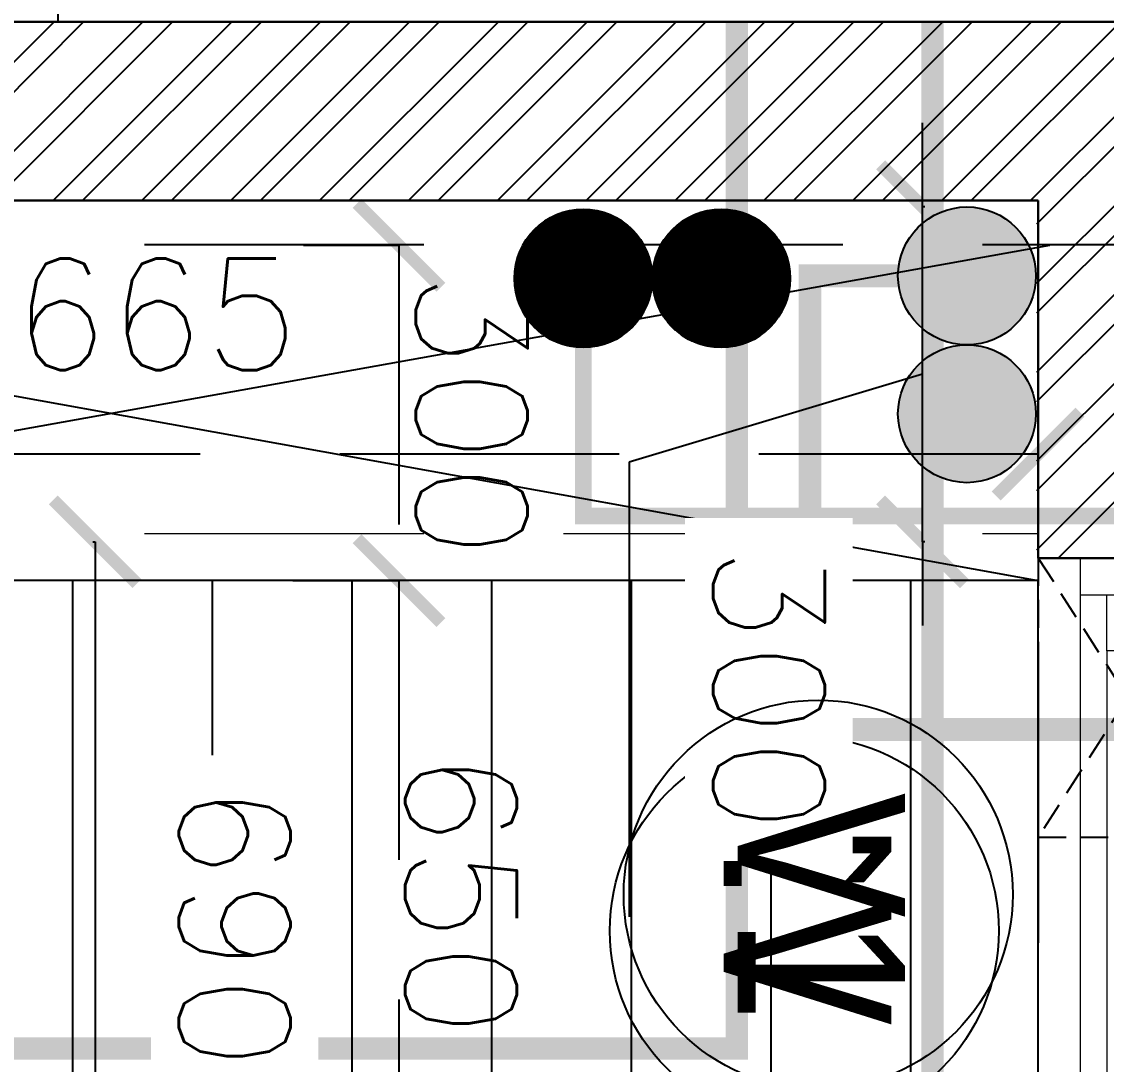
# Model space of a CAD drawing. Header units: millimetres. Extents: x -414464 to 1686, y -90036 to 108605.
# Drawn here: x -111660 to -110689, y -86618 to -85684 of the extents above; entities that cross this region are included whole.
import ezdxf
from ezdxf.enums import TextEntityAlignment as Align
from ezdxf.lldxf.tags import DXFTag

# ---------------------------------------------------------------- set-up
doc = ezdxf.new("R2010")
doc.units = ezdxf.units.MM
doc.header["$LTSCALE"] = 1000
doc.header["$MEASUREMENT"] = 0
for name, pattern in [('$1$AUDIT_D_120904163729-0', [0]), ('$36$HIDDEN', [0.375, 0.25, -0.125]), ('3BHK-A$1$AUDIT_D_120904163729-0', [0]), ('3BHK-A$1$DASHED', [0.75, 0.5, -0.25]), ('3BHK-A$1$HIDDEN', [0.375, 0.25, -0.125]), ('3BHK-A$1$PHANTOM2', [1.25, 0.625, -0.125, 0.125, -0.125, 0.125, -0.125]), ('AUDIT_D_120904163729-0', [0]), ('T8(T9 IS SIMILAR) - DIMENSION & TEXTING$1$AUDIT_D_120904163729-0', [0]), ('T8(T9 IS SIMILAR) - DIMENSION & TEXTING$1$HIDDEN', [0.375, 0.25, -0.125]), ('T8(T9 IS SIMILAR) - DIMENSION & TEXTING$1$T8 - TYPICAL FLOOR CORE$0$( Hidden )', [0.375, 0.25, -0.125]), ('T8(T9 IS SIMILAR)$1$$0$HIDDEN', [0.375, 0.25, -0.125]), ('T8(T9 IS SIMILAR)$1$HIDDEN', [0.375, 0.25, -0.125])]:
    doc.linetypes.add(name, pattern=pattern)
doc.layers.get('0').update_dxf_attribs({"linetype": 'AUDIT_D_120904163729-0'})
for name, color, linetype in [('$0$A-HATCH -160', 251, '$1$AUDIT_D_120904163729-0'), ('$21$A-DIMENSIONS', 2, '$36$HIDDEN'), ('3BHK-A$1$A-HATCH -160', 251, '3BHK-A$1$AUDIT_D_120904163729-0'), ('3BHK-A$1$A-INDOOR UNIT', 30, 'Continuous'), ('3BHK-A$1$a-window-no', 125, 'Continuous'), ('3BHK-A$1$CUT-OUT', 49, 'Continuous'), ('3BHK-A$1$ELE 1', 1, 'Continuous'), ('a-rcc', 3, 'Continuous'), ('T8(T9 IS SIMILAR) - DIMENSION & TEXTING$1$A-DIMENSIONS', 2, 'T8(T9 IS SIMILAR) - DIMENSION & TEXTING$1$HIDDEN'), ('T8(T9 IS SIMILAR) - DIMENSION & TEXTING$1$A-PLUMBING', 7, 'T8(T9 IS SIMILAR) - DIMENSION & TEXTING$1$AUDIT_D_120904163729-0'), ('T8(T9 IS SIMILAR) - DIMENSION & TEXTING$1$a-window-no', 125, 'Continuous'), ('T8(T9 IS SIMILAR) - DIMENSION & TEXTING$1$U-TI-TEXT', 7, 'Continuous'), ('T8(T9 IS SIMILAR) - DIMENSION & TEXTING$1$U-TI-WS', 5, 'Continuous'), ('T8(T9 IS SIMILAR)$1$$6$a-beam 2', 50, 'Continuous'), ('T8(T9 IS SIMILAR)$1$S-BEAM', 20, 'T8(T9 IS SIMILAR)$1$$0$HIDDEN')]:
    doc.layers.add(name, color=color, linetype=linetype)
for name, color, linetype, lineweight in [('3BHK-A$1$A-AC DRAIN PIPE', 94, 'Continuous', 18), ('3BHK-A$1$A-AC PIPE', 151, 'Continuous', 20), ('3BHK-A$1$A-WALL- 160', 6, 'Continuous', 30), ('3BHK-A$1$Ventilator', 5, 'Continuous', 0), ('T8(T9 IS SIMILAR) - DIMENSION & TEXTING$1$U-TI-WS-HOT', 1, 'T8(T9 IS SIMILAR) - DIMENSION & TEXTING$1$DASHDOT', 30), ('T8(T9 IS SIMILAR)$1$D&W', 8, 'Continuous', 25), ('T8(T9 IS SIMILAR)$1$SCPL BEAM', 191, 'T8(T9 IS SIMILAR)$1$$0$HIDDEN', 13)]:
    doc.layers.add(name, color=color, linetype=linetype, lineweight=lineweight)
doc.styles.add('3BHK-A$1$LODHA STANDERD', font='sanss___.ttf')
doc.styles.add('T8(T9 IS SIMILAR) - DIMENSION & TEXTING$1$LODHA STANDERD', font='sanss___.ttf')
doc.styles.add('T8(T9 IS SIMILAR) - DIMENSION & TEXTING$1$Romans 1', font='romans.shx', dxfattribs={"height": 100})
tags = doc.linetypes.add('T8(T9 IS SIMILAR) - DIMENSION & TEXTING$1$DASHDOT', pattern=[1, 0.5, -0.25, 0, -0.25]).pattern_tags.tags
tags[10:11] = [DXFTag(74, 4), DXFTag(75, 0), DXFTag(340, '0'), DXFTag(46, 1.0), DXFTag(50, 0.0), DXFTag(44, 0.0), DXFTag(45, 0.0)]
tags[8:9] = [DXFTag(74, 4), DXFTag(75, 0), DXFTag(340, '0'), DXFTag(46, 1.0), DXFTag(50, 0.0), DXFTag(44, 0.0), DXFTag(45, 0.0)]
tags[6:7] = [DXFTag(74, 4), DXFTag(75, 0), DXFTag(340, '0'), DXFTag(46, 1.0), DXFTag(50, 0.0), DXFTag(44, 0.0), DXFTag(45, 0.0)]
tags[4:5] = [DXFTag(74, 4), DXFTag(75, 0), DXFTag(340, '0'), DXFTag(46, 1.0), DXFTag(50, 0.0), DXFTag(44, 0.0), DXFTag(45, 0.0)]
doc.dimstyles.new('T8(T9 IS SIMILAR) - DIMENSION & TEXTING$1$ALPINE S', dxfattribs={"dimscale": 0, "dimtxt": 100, "dimasz": 75, "dimexe": 0, "dimexo": 0, "dimgap": 75, "dimtad": 1, "dimdec": 0, "dimzin": 0, "dimdsep": 46, "dimtxsty": 'T8(T9 IS SIMILAR) - DIMENSION & TEXTING$1$Romans 1', "dimblk": 'T8(T9 IS SIMILAR) - DIMENSION & TEXTING$1$_ArchTick', "dimcen": 0.09, "dimclrd": 256, "dimclre": 256, "dimclrt": 7, "dimadec": 0, "dimazin": 0, "dimtfac": 1, "dimtdec": 0, "dimtofl": 0, "dimtmove": 1, "dimatfit": 0, "dimldrblk": 'T8(T9 IS SIMILAR) - DIMENSION & TEXTING$1$_Open90', "dimfxl": 1, "dimtolj": 1, "dimtzin": 0, "dimarcsym": 0})
pattern_1 = [(225, (-1207447.49721, 5713873.1489), (0.15284038975, -0.15284038975), [])]

# ---------------------------------------------------------------- blocks, each defined once
blk = doc.blocks.new('3BHK-A$1$V1')
at = {"layer": '3BHK-A$1$Ventilator'}
for p, q in [((1139503.9, -5700057.07), (1140153.9, -5700057.07)), ((1139503.9, -5700217.07), (1140153.9, -5700217.07))]:
    blk.add_line(p, q, dxfattribs=at)
at = {"layer": '3BHK-A$1$Ventilator', "color": 8}
for p, q in [((1139536.9, -5700094.57), (1140120.9, -5700094.57)), ((1139586.9, -5700118.32), (1140070.9, -5700118.32)), ((1139586.9, -5700155.82), (1140070.9, -5700155.82)), ((1139536.9, -5700174.57), (1140120.9, -5700174.57))]:
    blk.add_line(p, q, dxfattribs=at)
at = {"layer": '3BHK-A$1$Ventilator', "color": 5}
for p, q in [((1139586.9, -5700134.07), (1140070.9, -5700134.07)), ((1139586.9, -5700140.07), (1140070.9, -5700140.07))]:
    blk.add_line(p, q, dxfattribs=at)
at = {"layer": '3BHK-A$1$Ventilator', "color": 4}
for points in [[(1139503.9, -5700094.57), (1139536.9, -5700094.57), (1139536.9, -5700174.57), (1139503.9, -5700174.57)], [(1140153.9, -5700094.57), (1140120.9, -5700094.57), (1140120.9, -5700174.57), (1140153.9, -5700174.57)], [(1139586.9, -5700134.07), (1139586.9, -5700118.32), (1139536.9, -5700118.32), (1139536.9, -5700155.82), (1139586.9, -5700155.82), (1139586.9, -5700140.07), (1139580.9, -5700140.07), (1139580.9, -5700134.07)], [(1140070.9, -5700134.07), (1140070.9, -5700118.32), (1140120.9, -5700118.32), (1140120.9, -5700155.82), (1140070.9, -5700155.82), (1140070.9, -5700140.07), (1140076.9, -5700140.07), (1140076.9, -5700134.07)]]:
    blk.add_lwpolyline(points, close=True, dxfattribs=at)
blk = doc.blocks.new('3BHK-A$1$WINDOW TAG')
at = {"layer": '3BHK-A$1$a-window-no'}
blk.add_circle((0, 0), 174.09, dxfattribs=at)
at = {"layer": '3BHK-A$1$a-window-no', "style": '3BHK-A$1$LODHA STANDERD'}
blk.add_attdef('WINDOW', text='', height=150, dxfattribs=at).set_placement((11.35, 2.79), align=Align.MIDDLE_CENTER)
blk = doc.blocks.new('3BHK-A$1$1.5tr')
at = {"layer": '3BHK-A$1$A-INDOOR UNIT'}
blk.add_lwpolyline([(300, 450), (300, -450, -0.414214), (250, -500), (0, -500), (0, 500), (250, 500, -0.414214)], format="xyb", close=True, dxfattribs=at)
blk = doc.blocks.new('3BHK-A')
at = {"layer": '3BHK-A$1$A-HATCH -160', "linetype": 'ByBlock'}
h = blk.add_hatch(dxfattribs=at)
h.set_pattern_fill('ANSI32', color=256, scale=150)
h.set_pattern_definition([(45, (-0.65, 1285.594), (-39.77475644, 39.77475644), []), (45, (25.864, 1285.594), (-39.77475644, 39.77475644), [])])
h.paths.add_polyline_path([(1186107.74, -5719684.86), (1186107.72, -5719524.74), (1186472.74, -5719524.74), (1186472.74, -5717559.71), (1186152.76, -5717559.71), (1186152.76, -5717399.71), (1186632.74, -5717399.71), (1186632.74, -5719524.71), (1186632.74, -5719523.45), (1186632.74, -5719683.48)])
at = {"layer": '3BHK-A$1$CUT-OUT'}
h = blk.add_hatch(dxfattribs=at)
h.set_pattern_fill('ANSI31', color=256, scale=1000, angle=135)
h.set_pattern_definition([(180, (23757.98, 261.17), (-2e-14, -125), [])])
h.paths.add_polyline_path([(1186472.31, -5719523.46), (1184992.74, -5719523.46), (1184992.71, -5719223.46), (1185485.49, -5719223.46), (1185485.52, -5717558.46), (1186132.61, -5717558.46), (1186132.61, -5719223.46), (1186472.63, -5719223.46)])
at = {"linetype": '3BHK-A$1$HIDDEN', "ltscale": 0.1}
for p, q in [((1186152.76, -5717558.46, -0.02), (1185902.76, -5717398.46, -0.02)), ((1186152.76, -5717398.46, -0.02), (1185902.76, -5717558.46, -0.02))]:
    blk.add_line(p, q, dxfattribs=at)
at = {"linetype": '3BHK-A$1$HIDDEN', "ltscale": 0.1, "elevation": -0.02}
blk.add_lwpolyline([(1186152.76, -5717558.46), (1185902.76, -5717558.46), (1185902.76, -5717398.46), (1186152.76, -5717398.46)], close=True, dxfattribs=at)
at = {"layer": '3BHK-A$1$A-AC DRAIN PIPE', "linetype": '3BHK-A$1$PHANTOM2', "ltscale": 0.1, "const_width": 20, "elevation": 0.34}
blk.add_lwpolyline([(1185713.76, -5718491), (1185713.76, -5717828.25), (1186632.63, -5717828.25)], dxfattribs=at)
at = {"layer": '3BHK-A$1$A-AC PIPE', "linetype": '3BHK-A$1$DASHED', "ltscale": 0.1, "const_width": 20, "elevation": -0.02}
blk.add_lwpolyline([(1185320.84, -5717148.46), (1185320.84, -5717653.25), (1186632.71, -5717653.25)], dxfattribs=at)
at = {"layer": '3BHK-A$1$A-WALL- 160', "linetype": 'ByBlock'}
for p, q in [((1186152.76, -5717398.46, -0.02), (1186152.76, -5717558.46, -0.02)), ((1186632.74, -5719683.46, -0.02), (1186632.74, -5717398.46, -0.02)), ((1186472.74, -5717558.46, -0.02), (1186152.76, -5717558.46, -0.02)), ((1186472.74, -5719523.46, -0.02), (1186472.74, -5717558.46, -0.02))]:
    blk.add_line(p, q, dxfattribs=at)
at = {"layer": '3BHK-A$1$CUT-OUT'}
for p, q in [((1186432.56, -5717548.4, -0.02), (1186132.61, -5719223.46, 0.62)), ((1186132.31, -5717558.46, -0.02), (1186432.73, -5719223.39, 0.62))]:
    blk.add_line(p, q, dxfattribs=at)
at = {"layer": '3BHK-A$1$CUT-OUT', "elevation": 0.36}
blk.add_lwpolyline([(1186472.31, -5719523.46), (1184992.74, -5719523.46), (1184992.71, -5719223.46), (1185485.49, -5719223.46), (1185485.52, -5717558.46), (1186132.61, -5717558.46), (1186132.61, -5719223.46), (1186472.63, -5719223.46)], close=True, dxfattribs=at)
at = {"layer": '3BHK-A$1$ELE 1', "linetype": 'ByBlock'}
blk.add_line((1186132.61, -5717558.46, -0.02), (1186132.61, -5719223.46, -0.02), dxfattribs=at)
at = {"layer": '3BHK-A$1$A-INDOOR UNIT', "xscale": -1, "rotation": 180}
blk.add_blockref('3BHK-A$1$1.5tr', (1186632.71, -5717935.86, -0.02), dxfattribs=at)
at = {"layer": '3BHK-A$1$A-WALL- 160', "linetype": 'ByBlock', "rotation": 180}
blk.add_blockref('3BHK-A$1$V1', (2325656.67, -11417615.53, -0.02), dxfattribs=at)
at = {"layer": '3BHK-A$1$a-window-no'}
ref = blk.add_blockref('3BHK-A$1$WINDOW TAG', (1185819.08, -5717767.94, -0.02), dxfattribs=dict(at, xscale=-1))
ref.add_attrib('WINDOW', 'V1', dxfattribs={"height": 150, "style": '3BHK-A$1$LODHA STANDERD', "width": 0.8}).set_placement((1185837.03, -5717765.15, -0.02), align=Align.MIDDLE_CENTER)
blk = doc.blocks.new('T8(T9 IS SIMILAR) - DIMENSION & TEXTING$1$WINDOW TAG')
at = {"layer": 'T8(T9 IS SIMILAR) - DIMENSION & TEXTING$1$a-window-no'}
blk.add_circle((0, 0), 174.09, dxfattribs=at)
at = {"layer": 'T8(T9 IS SIMILAR) - DIMENSION & TEXTING$1$a-window-no', "style": 'T8(T9 IS SIMILAR) - DIMENSION & TEXTING$1$LODHA STANDERD'}
blk.add_attdef('WINDOW', text='', height=150, dxfattribs=at).set_placement((11.35, 2.79), align=Align.MIDDLE_CENTER)
blk = doc.blocks.new('T8(T9 IS SIMILAR) - DIMENSION & TEXTING$1$_ArchTick')
at = {"color": 0, "linetype": 'ByBlock', "const_width": 0.15}
blk.add_lwpolyline([(-0.5, -0.5), (0.5, 0.5)], dxfattribs=at)
blk = doc.blocks.new('*D1451')
at = {"layer": 'T8(T9 IS SIMILAR) - DIMENSION & TEXTING$1$A-DIMENSIONS', "linetype": 'T8(T9 IS SIMILAR) - DIMENSION & TEXTING$1$HIDDEN', "lineweight": -2, "transparency": 16777216}
for p, q in [((1226111.84, -5718216.15), (1226111.84, -5718130.72)), ((1226411.99, -5718225.84), (1226411.99, -5718130.72))]:
    blk.add_line(p, q, dxfattribs=at)
at = {"layer": 'T8(T9 IS SIMILAR) - DIMENSION & TEXTING$1$A-DIMENSIONS', "lineweight": -2, "transparency": 16777216}
blk.add_line((1226111.84, -5718130.72), (1226411.99, -5718130.72), dxfattribs=at)
at = {"layer": 'T8(T9 IS SIMILAR) - DIMENSION & TEXTING$1$A-DIMENSIONS', "linetype": 'ByBlock', "lineweight": -2, "transparency": 16777216, "xscale": 75, "yscale": 75, "zscale": 75, "rotation": 180}
blk.add_blockref('T8(T9 IS SIMILAR) - DIMENSION & TEXTING$1$_ArchTick', (1226111.84, -5718130.72), dxfattribs=at)
at = {"layer": 'T8(T9 IS SIMILAR) - DIMENSION & TEXTING$1$A-DIMENSIONS', "linetype": 'ByBlock', "lineweight": -2, "transparency": 16777216, "xscale": 75, "yscale": 75, "zscale": 75}
blk.add_blockref('T8(T9 IS SIMILAR) - DIMENSION & TEXTING$1$_ArchTick', (1226411.99, -5718130.72), dxfattribs=at)
at = {"layer": 'T8(T9 IS SIMILAR) - DIMENSION & TEXTING$1$A-DIMENSIONS', "color": 7, "linetype": 'ByBlock', "transparency": 16777216, "insert": (1226263.99, -5718065.61), "char_height": 100, "attachment_point": 5, "style": 'T8(T9 IS SIMILAR) - DIMENSION & TEXTING$1$Romans 1'}
blk.add_mtext('\\A1;300', dxfattribs=at)
blk = doc.blocks.new('T8(T9 IS SIMILAR) - DIMENSION & TEXTING$1$_Open90')
at = {"color": 0, "linetype": 'ByBlock', "lineweight": -2}
for p, q in [((-0.5, 0.5), (0, 0)), ((0, 0), (-1, 0)), ((0, 0), (-0.5, -0.5))]:
    blk.add_line(p, q, dxfattribs=at)
blk = doc.blocks.new('*D1452')
at = {"layer": 'T8(T9 IS SIMILAR) - DIMENSION & TEXTING$1$A-DIMENSIONS', "linetype": 'T8(T9 IS SIMILAR) - DIMENSION & TEXTING$1$HIDDEN', "lineweight": -2, "transparency": 16777216}
for p, q in [((1226206.82, -5717558.66), (1226298.76, -5717558.66)), ((1226191.84, -5719223.46), (1226298.76, -5719223.46))]:
    blk.add_line(p, q, dxfattribs=at)
at = {"layer": 'T8(T9 IS SIMILAR) - DIMENSION & TEXTING$1$A-DIMENSIONS', "lineweight": -2, "transparency": 16777216}
blk.add_line((1226298.76, -5717558.66), (1226298.76, -5719223.46), dxfattribs=at)
at = {"layer": 'T8(T9 IS SIMILAR) - DIMENSION & TEXTING$1$A-DIMENSIONS', "linetype": 'ByBlock', "lineweight": -2, "transparency": 16777216, "xscale": 75, "yscale": 75, "zscale": 75}
for p, rotation in [((1226298.76, -5717558.66), 90), ((1226298.76, -5719223.46), 270)]:
    blk.add_blockref('T8(T9 IS SIMILAR) - DIMENSION & TEXTING$1$_ArchTick', p, dxfattribs=dict(at, rotation=rotation))
at = {"layer": 'T8(T9 IS SIMILAR) - DIMENSION & TEXTING$1$A-DIMENSIONS', "color": 7, "linetype": 'ByBlock', "transparency": 16777216, "insert": (1226173.76, -5718391.06), "char_height": 100, "attachment_point": 5, "rotation": 90, "style": 'T8(T9 IS SIMILAR) - DIMENSION & TEXTING$1$Romans 1'}
blk.add_mtext('\\A1;1665', dxfattribs=at)
blk = doc.blocks.new('*D451')
at = {"layer": 'T8(T9 IS SIMILAR) - DIMENSION & TEXTING$1$U-TI-TEXT', "linetype": 'T8(T9 IS SIMILAR) - DIMENSION & TEXTING$1$T8 - TYPICAL FLOOR CORE$0$( Hidden )', "lineweight": -2, "transparency": 16777216}
for p, q in [((18625.01, -3786.04), (18625.01, -3788.04)), ((18925.01, -3786.04), (18925.01, -3788.04))]:
    blk.add_line(p, q, dxfattribs=at)
at = {"layer": 'T8(T9 IS SIMILAR) - DIMENSION & TEXTING$1$U-TI-TEXT', "lineweight": -2, "transparency": 16777216}
for p, q in [((18625.01, -3788.04), (18550.01, -3788.04)), ((18925.01, -3788.04), (18625.01, -3788.04)), ((18775.01, -3788.04), (18853.76, -4050.54)), ((18925.01, -3788.04), (19000.01, -3788.04)), ((18853.76, -4050.54), (19260.9, -4050.54))]:
    blk.add_line(p, q, dxfattribs=at)
at = {"layer": 'T8(T9 IS SIMILAR) - DIMENSION & TEXTING$1$U-TI-TEXT', "linetype": 'ByBlock', "lineweight": -2, "transparency": 16777216, "xscale": 75, "yscale": 75, "zscale": 75}
blk.add_blockref('T8(T9 IS SIMILAR) - DIMENSION & TEXTING$1$_ArchTick', (18625.01, -3788.04), dxfattribs=at)
at = {"layer": 'T8(T9 IS SIMILAR) - DIMENSION & TEXTING$1$U-TI-TEXT', "linetype": 'ByBlock', "lineweight": -2, "transparency": 16777216, "xscale": 75, "yscale": 75, "zscale": 75, "rotation": 180}
blk.add_blockref('T8(T9 IS SIMILAR) - DIMENSION & TEXTING$1$_ArchTick', (18925.01, -3788.04), dxfattribs=at)
at = {"layer": 'T8(T9 IS SIMILAR) - DIMENSION & TEXTING$1$U-TI-TEXT', "color": 7, "linetype": 'ByBlock', "transparency": 16777216, "insert": (19057.33, -3925.54), "char_height": 100, "attachment_point": 5, "style": 'T8(T9 IS SIMILAR) - DIMENSION & TEXTING$1$Romans 1', "bg_fill": 3, "box_fill_scale": 1.25, "bg_fill_color": 256, "bg_fill_true_color": 13158600, "bg_fill_transparency": 0}
blk.add_mtext('\\A1;300', dxfattribs=at)
blk = doc.blocks.new('*D453')
at = {"layer": 'T8(T9 IS SIMILAR) - DIMENSION & TEXTING$1$U-TI-TEXT', "linetype": 'T8(T9 IS SIMILAR) - DIMENSION & TEXTING$1$T8 - TYPICAL FLOOR CORE$0$( Hidden )', "lineweight": -2, "transparency": 16777216}
for p, q in [((18925.01, -4530.77), (18925.01, -4528.77)), ((19614.64, -4530.77), (19614.64, -4528.77))]:
    blk.add_line(p, q, dxfattribs=at)
at = {"layer": 'T8(T9 IS SIMILAR) - DIMENSION & TEXTING$1$U-TI-TEXT', "lineweight": -2, "transparency": 16777216}
blk.add_line((18925.01, -4528.77), (19614.64, -4528.77), dxfattribs=at)
at = {"layer": 'T8(T9 IS SIMILAR) - DIMENSION & TEXTING$1$U-TI-TEXT', "linetype": 'ByBlock', "lineweight": -2, "transparency": 16777216, "xscale": 75, "yscale": 75, "zscale": 75, "rotation": 180}
blk.add_blockref('T8(T9 IS SIMILAR) - DIMENSION & TEXTING$1$_ArchTick', (18925.01, -4528.77), dxfattribs=at)
at = {"layer": 'T8(T9 IS SIMILAR) - DIMENSION & TEXTING$1$U-TI-TEXT', "linetype": 'ByBlock', "lineweight": -2, "transparency": 16777216, "xscale": 75, "yscale": 75, "zscale": 75}
blk.add_blockref('T8(T9 IS SIMILAR) - DIMENSION & TEXTING$1$_ArchTick', (19614.64, -4528.77), dxfattribs=at)
at = {"layer": 'T8(T9 IS SIMILAR) - DIMENSION & TEXTING$1$U-TI-TEXT', "color": 7, "linetype": 'ByBlock', "transparency": 16777216, "insert": (19269.82, -4403.77), "char_height": 100, "attachment_point": 5, "style": 'T8(T9 IS SIMILAR) - DIMENSION & TEXTING$1$Romans 1', "bg_fill": 3, "box_fill_scale": 1.25, "bg_fill_color": 256, "bg_fill_true_color": 13158600, "bg_fill_transparency": 0}
blk.add_mtext('\\A1;690', dxfattribs=at)
blk = doc.blocks.new('*D1259')
at = {"layer": 'T8(T9 IS SIMILAR) - DIMENSION & TEXTING$1$A-DIMENSIONS', "linetype": 'T8(T9 IS SIMILAR) - DIMENSION & TEXTING$1$HIDDEN', "lineweight": -2, "transparency": 16777216}
for p, q in [((1226411.99, -5718225.84), (1226411.99, -5718130.72)), ((1227062.1, -5718248.04), (1227062.1, -5718130.72))]:
    blk.add_line(p, q, dxfattribs=at)
at = {"layer": 'T8(T9 IS SIMILAR) - DIMENSION & TEXTING$1$A-DIMENSIONS', "lineweight": -2, "transparency": 16777216}
blk.add_line((1226411.99, -5718130.72), (1227062.1, -5718130.72), dxfattribs=at)
at = {"layer": 'T8(T9 IS SIMILAR) - DIMENSION & TEXTING$1$A-DIMENSIONS', "linetype": 'ByBlock', "lineweight": -2, "transparency": 16777216, "xscale": 75, "yscale": 75, "zscale": 75, "rotation": 180}
blk.add_blockref('T8(T9 IS SIMILAR) - DIMENSION & TEXTING$1$_ArchTick', (1226411.99, -5718130.72), dxfattribs=at)
at = {"layer": 'T8(T9 IS SIMILAR) - DIMENSION & TEXTING$1$A-DIMENSIONS', "linetype": 'ByBlock', "lineweight": -2, "transparency": 16777216, "xscale": 75, "yscale": 75, "zscale": 75}
blk.add_blockref('T8(T9 IS SIMILAR) - DIMENSION & TEXTING$1$_ArchTick', (1227062.1, -5718130.72), dxfattribs=at)
at = {"layer": 'T8(T9 IS SIMILAR) - DIMENSION & TEXTING$1$A-DIMENSIONS', "color": 7, "linetype": 'ByBlock', "transparency": 16777216, "insert": (1226692.86, -5718075.31), "char_height": 100, "attachment_point": 5, "style": 'T8(T9 IS SIMILAR) - DIMENSION & TEXTING$1$Romans 1'}
blk.add_mtext('\\A1;650', dxfattribs=at)
blk = doc.blocks.new('T8(T9 IS SIMILAR) - DIMENSION & TEXTING$1$A$C77D62699')
at = {"layer": 'T8(T9 IS SIMILAR) - DIMENSION & TEXTING$1$U-TI-WS'}
h = blk.add_hatch(color=256, dxfattribs=at)
h.dxf.hatch_style = 1
h.paths.add_polyline_path([(18625.25, -3748.33, 1), (18748.62, -3748.33, 1)])
h = blk.add_hatch(color=256, dxfattribs=at)
h.dxf.hatch_style = 1
h.paths.add_polyline_path([(18748.7, -3748.33, 1), (18872.07, -3748.33, 1)])
at = {"layer": 'T8(T9 IS SIMILAR) - DIMENSION & TEXTING$1$U-TI-WS-HOT', "ltscale": 1.2}
h = blk.add_hatch(dxfattribs=at)
h.set_pattern_fill('ANSI31', color=256, scale=1.729192, angle=180)
h.set_pattern_definition(pattern_1)
h.paths.add_polyline_path([(18627.54, -3968.28, 1), (18750.91, -3968.28, 1)])
h = blk.add_hatch(dxfattribs=at)
h.set_pattern_fill('ANSI31', color=256, scale=1.729192, angle=180)
h.set_pattern_definition(pattern_1)
h.paths.add_polyline_path([(18627.54, -4091.73, 1), (18750.91, -4091.73, 1)])
at = {"layer": 'T8(T9 IS SIMILAR) - DIMENSION & TEXTING$1$U-TI-WS', "lineweight": 40, "ltscale": 0.01, "const_width": 20.53, "elevation": 0.72}
blk.add_lwpolyline([(18686.94, -3748.33), (18686.94, -3888.78), (19093, -3888.78), (19093, -1429.04), (19495.31, -1429.04), (19495.31, -975.64)], dxfattribs=at)
at = {"layer": 'T8(T9 IS SIMILAR) - DIMENSION & TEXTING$1$U-TI-WS'}
for centre in [(18686.94, -3748.33, 0.72), (18810.39, -3748.33, 0.72)]:
    blk.add_circle(centre, 61.69, dxfattribs=at)
at = {"layer": 'T8(T9 IS SIMILAR) - DIMENSION & TEXTING$1$U-TI-WS-HOT', "ltscale": 0.1, "const_width": 15, "elevation": 0.72}
blk.add_lwpolyline([(18689.22, -4091.73), (18901.87, -4091.73), (18901.87, -2579.57), (19915, -2579.57)], dxfattribs=at)
at = {"layer": 'T8(T9 IS SIMILAR) - DIMENSION & TEXTING$1$U-TI-WS-HOT', "ltscale": 1.2}
for centre in [(18689.22, -3968.28, 0.72), (18689.22, -4091.73, 0.72)]:
    blk.add_circle(centre, 61.69, dxfattribs=at)
at = {"layer": 'T8(T9 IS SIMILAR) - DIMENSION & TEXTING$1$U-TI-TEXT', "linetype": 'ByBlock'}
dim = blk.add_linear_dim(base=(19614.64, -4528.77), p1=(18925.01, -4624.16), p2=(19614.64, -4624.16), dimstyle='T8(T9 IS SIMILAR) - DIMENSION & TEXTING$1$ALPINE S', override={"dimscale": 1, "dimfxl": 2, "dimfxlon": 1, "dimtfill": 1, "dimarcsym": 1}, dxfattribs=at)
dim.commit()
dim.dimension.update_dxf_attribs({"geometry": '*D453', "text_midpoint": (19269.82, -4403.77)})
dim = blk.add_linear_dim(base=(18625.01, -3788.04), p1=(18925.01, -3685.36), p2=(18625.01, -3685.36), dimstyle='T8(T9 IS SIMILAR) - DIMENSION & TEXTING$1$ALPINE S', override={"dimscale": 1, "dimfxl": 2, "dimfxlon": 1, "dimtfill": 1, "dimarcsym": 1}, dxfattribs=at)
dim.commit()
dim.dimension.update_dxf_attribs({"geometry": '*D451', "text_midpoint": (18928.76, -3925.54)})
blk = doc.blocks.new('T8(T9 IS SIMILAR) - DIMENSION & TEXTING')
at = {"layer": 'T8(T9 IS SIMILAR) - DIMENSION & TEXTING$1$A-PLUMBING', "linetype": 'ByBlock'}
blk.add_blockref('T8(T9 IS SIMILAR) - DIMENSION & TEXTING$1$A$C77D62699', (1207452.26, -5713874.03), dxfattribs=at)
at = {"layer": 'T8(T9 IS SIMILAR) - DIMENSION & TEXTING$1$a-window-no'}
ref = blk.add_blockref('T8(T9 IS SIMILAR) - DIMENSION & TEXTING$1$WINDOW TAG', (1226693.08, -5717755.46), dxfattribs=at)
ref.add_attrib('WINDOW', 'V1', dxfattribs={"height": 150, "style": 'T8(T9 IS SIMILAR) - DIMENSION & TEXTING$1$LODHA STANDERD', "width": 0.8}).set_placement((1226704.43, -5717752.67), align=Align.MIDDLE_CENTER)
at = {"layer": 'T8(T9 IS SIMILAR) - DIMENSION & TEXTING$1$A-DIMENSIONS', "linetype": 'ByBlock'}
dim = blk.add_linear_dim(base=(1226298.76, -5719223.46, 0.49), p1=(1226206.82, -5717558.66, 0.49), p2=(1226191.84, -5719223.46, 0.88), angle=270, dimstyle='T8(T9 IS SIMILAR) - DIMENSION & TEXTING$1$ALPINE S', override={"dimscale": 1, "dimfxl": 5, "dimarcsym": 1}, dxfattribs=at)
dim.commit()
dim.dimension.update_dxf_attribs({"geometry": '*D1452', "text_midpoint": (1226173.76, -5718391.06, 0.49)})
for base, p1, p2, picture, middle in [((1226411.99, -5718130.72, 0.49), (1226111.84, -5718216.15, 0.49), (1226411.99, -5718225.84, 0.49), '*D1451', (1226263.99, -5718190.61, 0.49)), ((1227062.1, -5718130.72, 0.49), (1226411.99, -5718225.84, 0.49), (1227062.1, -5718248.04, 0.49), '*D1259', (1226692.86, -5718200.31, 0.49))]:
    dim = blk.add_linear_dim(base=base, p1=p1, p2=p2, dimstyle='T8(T9 IS SIMILAR) - DIMENSION & TEXTING$1$ALPINE S', override={"dimscale": 1, "dimfxl": 5, "dimarcsym": 1}, dxfattribs=at)
    dim.commit()
    dim.dimension.update_dxf_attribs({"geometry": picture, "text_midpoint": middle, "dimtype": 128})
blk = doc.blocks.new('T8(T9 IS SIMILAR)')
at = {"layer": 'T8(T9 IS SIMILAR)$1$D&W', "linetype": 'ByBlock', "xscale": -1}
blk.add_blockref('3BHK-A', (2412544.6, 0, 0.51), dxfattribs=at)
at = {"layer": 'T8(T9 IS SIMILAR)$1$$6$a-beam 2', "linetype": 'ByBlock'}
blk.add_blockref('T8(T9 IS SIMILAR) - DIMENSION & TEXTING', (0, 0), dxfattribs=at)
at = {"layer": 'T8(T9 IS SIMILAR)$1$S-BEAM'}
blk.add_line((1226111.23, -5719483.53, -0.47), (1226111.24, -5714846.47, -0.38), dxfattribs=at)
at = {"layer": 'T8(T9 IS SIMILAR)$1$S-BEAM', "linetype": 'T8(T9 IS SIMILAR)$1$HIDDEN'}
blk.add_line((1226111.21, -5717558.42, -0.47), (1227361.18, -5717558.42, -0.38), dxfattribs=at)
at = {"layer": 'T8(T9 IS SIMILAR)$1$SCPL BEAM', "linetype": 'T8(T9 IS SIMILAR)$1$HIDDEN', "elevation": -0.47}
blk.add_lwpolyline([(1227058.36, -5719483.54), (1226369.98, -5719483.54), (1226369.98, -5717558.68), (1227058.36, -5717558.68)], close=True, dxfattribs=at)
blk = doc.blocks.new('A$C48506478')
at = {"layer": '$21$A-DIMENSIONS', "linetype": 'ByBlock'}
blk.add_blockref('T8(T9 IS SIMILAR)', (-1195542.61, 5727884.64), dxfattribs=at)
at = {"layer": '$0$A-HATCH -160', "linetype": 'ByBlock'}
blk.add_blockref('T8(T9 IS SIMILAR) - DIMENSION & TEXTING', (-1195542.61, 5727884.64), dxfattribs=at)

msp = doc.modelspace()

# ---------------------------------------------------------------- block references
at = {"layer": 'a-rcc', "linetype": 'ByBlock', "rotation": 270}
msp.add_blockref('A$C48506478', (-121075.99, -55315.35, -0.03), dxfattribs=at)

doc.saveas('drawing.dxf')
